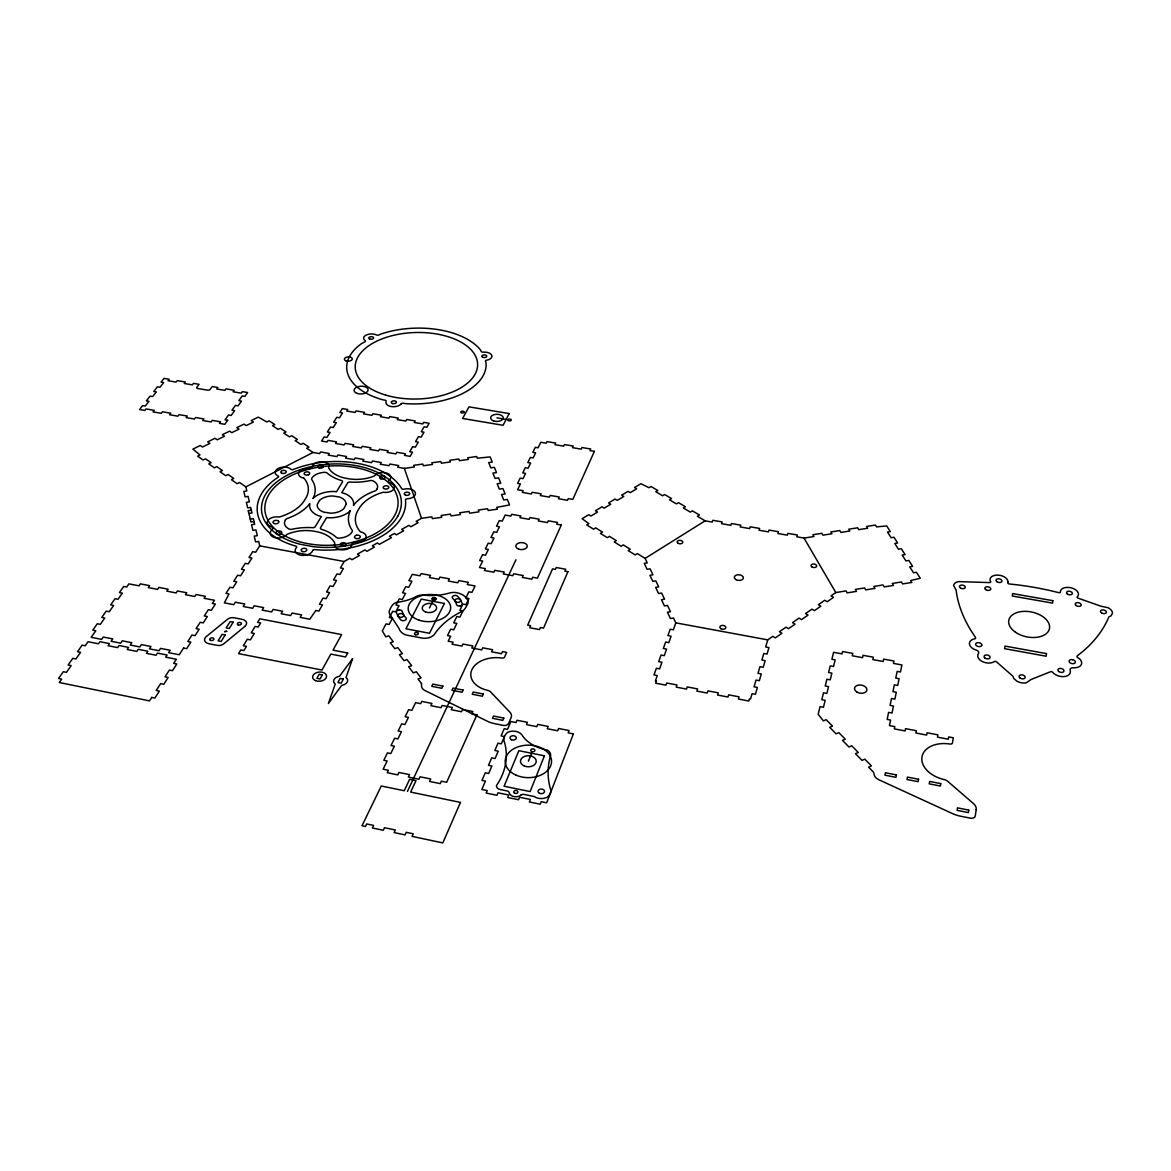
<?xml version="1.0" encoding="UTF-8"?>
<svg xmlns="http://www.w3.org/2000/svg" width="1171" height="1171" viewBox="0 0 1171 1171"><rect width="100%" height="100%" fill="white"/><g stroke="black" fill="none" stroke-linecap="round" stroke-linejoin="round"><path stroke-width="1.5" d="M767.752 639.864L765.688 646.963L768.923 647.563L767.049 654.091L763.785 653.477L761.882 660.034L765.146 660.649L763.229 667.265L759.95 666.65L758.003 673.325L761.296 673.94L759.35 680.673L756.042 680.044L754.065 686.821L757.388 687.45L755.412 694.286L752.075 693.656L750.509 699.014L749.469 698.824L748.825 701.034L738.389 699.028L739.047 696.818L728.655 694.842L727.981 697.038L717.589 695.047L718.277 692.851L707.913 690.875L707.211 693.056L696.862 691.08L697.579 688.899L687.26 686.923L686.543 689.104L676.238 687.128L676.97 684.962L666.694 682.986L665.948 685.167L655.687 683.205L656.448 681.039L655.423 680.834L657.268 675.579L654.004 674.95L656.375 668.26L659.624 668.875L661.952 662.244L658.717 661.63L661.044 655.043L664.264 655.658L666.562 649.115L663.357 648.514L665.64 642.03L668.846 642.63L671.1 636.204L667.909 635.604L670.163 629.222L673.354 629.808L675.799 622.855L673.501 618.025L670.412 618.522L667.411 612.199L670.5 611.701L667.514 605.436L664.44 605.934L661.498 599.698L664.557 599.215L661.615 593.053L658.57 593.536L655.658 587.403L658.702 586.92L655.804 580.845L652.774 581.314L649.92 575.283L652.935 574.815L650.095 568.828L647.08 569.296L644.27 563.339L647.256 562.885L645.119 558.391L637.346 553.59L635.194 554.922L628.168 550.575L630.305 549.243L623.309 544.925L621.172 546.242L614.204 541.939L616.341 540.636L609.418 536.347L607.281 537.665L600.386 533.405L602.538 532.102L595.688 527.872L593.536 529.16L586.73 524.945L588.867 523.671L582.089 518.665L588.764 514.698L590.931 516.03L597.561 512.078L595.41 510.746L602.011 506.823L604.177 508.141L610.735 504.233L608.583 502.93L615.112 499.036L617.278 500.339L623.777 496.475L621.611 495.172L628.08 491.337L630.247 492.625L636.673 488.79L634.506 487.517L640.903 483.711L648.983 487.721L651.032 486.507L657.824 490.503L655.789 491.732L662.625 495.772L664.674 494.528L671.539 498.583L669.505 499.827L676.414 503.896L678.448 502.652L685.401 506.736L683.366 507.994L690.348 512.108L692.383 510.849L699.394 514.977L697.36 516.25L705.118 520.832L712.202 522.061L712.817 520.29L722.141 521.915L721.541 523.686L730.88 525.311L731.48 523.539L740.833 525.164L740.248 526.95L749.63 528.589L750.216 526.804L759.598 528.428L759.028 530.229L768.454 531.868L769.01 530.068L778.437 531.722L777.881 533.508L787.336 535.162L787.878 533.361L797.334 535.001L796.807 536.816L804.009 538.075L813.933 536.538L812.864 534.708L821.852 533.332L822.95 535.147L831.922 533.756L830.825 531.941L839.783 530.565L840.895 532.381L849.839 531.005L848.726 529.19L857.64 527.814L858.767 529.629L867.682 528.253L866.54 526.438L875.425 525.076L876.567 526.877L886.696 525.94L890.311 531.59L887.472 532.029L891.116 537.723L893.971 537.269L897.645 543.007L894.776 543.446L898.464 549.228L901.348 548.775L905.081 554.586L902.182 555.054L905.944 560.909L908.828 560.455L912.619 566.354L909.706 566.823L913.512 572.765L916.425 572.297L920.274 578.298L910.599 580.509L911.828 582.441L902.651 583.919L901.436 581.987L892.258 583.465L893.458 585.412L884.251 586.891L883.051 584.944L873.829 586.437L875.015 588.384L865.764 589.877L864.593 587.93L855.328 589.423L856.499 591.37L847.204 592.877L846.048 590.916L835.816 592.555L831.029 595.878L833.518 597.342L827.194 601.748L824.706 600.269L818.353 604.69L820.842 606.183L814.445 610.633L811.957 609.14L805.531 613.604L808.019 615.112L801.55 619.62L799.061 618.112L792.547 622.635L795.05 624.143L788.507 628.695L786.004 627.173L779.432 631.755L781.921 633.277L775.304 637.888L772.816 636.351L767.752 639.864L675.799 622.855M528.37 761.252L531.619 753.26M407.449 791.42L515.943 559.753M429.42 607.969L432.816 601.294M251.341 510.205L248.106 510.673L248.94 513.44L251.999 513L250.682 507.438L247.652 507.863L246.364 502.33L249.394 501.905L248.106 496.416L245.09 496.841L243.817 491.396L246.832 490.971L245.866 486.858L239.513 482.452L237.128 483.667L231.39 479.671L233.776 478.456L228.082 474.489L225.681 475.704L220.016 471.737L222.402 470.537L216.752 466.614L214.366 467.815L208.745 463.892L211.131 462.706L205.54 458.827L203.154 459.998L197.592 456.134L199.978 454.948L192.878 449.122L200.3 445.492L202.495 447.029L209.887 443.399L207.677 441.891L215.01 438.291L217.221 439.798L224.539 436.227L222.314 434.719L229.589 431.162L231.799 432.655L239.03 429.113L236.82 427.62L244.007 424.107L246.232 425.585L253.39 422.072L251.165 420.594L258.293 417.11L266.9 421.984L269.169 420.857L274.775 424.561L272.492 425.673L278.127 429.391L280.396 428.264L286.046 431.997L283.777 433.124L289.457 436.871L291.725 435.729L297.449 439.506L295.165 440.647L300.903 444.438L303.187 443.282L308.954 447.088L306.67 448.244L313.052 452.46L319.595 453.601L320.62 451.977L329.241 453.47L328.202 455.095L336.838 456.602L337.863 454.977L346.499 456.485L345.489 458.11L354.154 459.632L355.164 457.993L363.83 459.5L362.834 461.14L371.529 462.662L372.524 461.008L381.219 462.53L380.238 464.17L388.977 465.692L389.943 464.038L398.667 465.56L397.716 467.214L404.361 468.385L414.344 466.98L413.758 465.311L422.79 464.053L423.39 465.721L432.421 464.463L431.806 462.794L440.808 461.535L441.423 463.204L450.425 461.945L449.796 460.276L458.754 459.017L459.398 460.686L468.356 459.427L467.712 457.773L476.641 456.529L477.3 458.183L490.166 456.924L492.259 462.106L488.688 462.618L490.781 467.844L494.367 467.331L496.489 472.586L492.889 473.099L495.026 478.397L498.641 477.885L500.793 483.213L497.163 483.74L499.329 489.112L502.959 488.585L505.14 494.001L501.495 494.528L503.691 499.973L507.35 499.446L509.561 504.935L496.724 507.38L497.426 509.151L488.205 510.497L487.517 508.726L478.28 510.073L478.954 511.844L469.688 513.205L469.015 511.42L459.749 512.766L460.408 514.552L451.098 515.913L450.454 514.128L441.145 515.474L441.789 517.275L432.436 518.636L431.821 516.835L421.531 518.329L416.086 521.373L418.12 522.705L410.933 526.73L408.899 525.384L401.668 529.424L403.702 530.77L396.427 534.84L394.393 533.478L389.431 536.245L391.465 537.621L379.404 544.354L377.369 542.978L372.349 545.774L374.369 547.164L366.933 551.321L364.913 549.931L357.433 554.103L359.468 555.493L351.944 559.694L349.924 558.289L344.186 561.495L340.439 567.964L343.41 568.52L340 574.463L337.014 573.907L333.545 579.894L336.545 580.45L333.076 586.481L330.061 585.924L326.548 591.984L329.578 592.555L326.05 598.688L323.02 598.118L319.449 604.28L322.493 604.851L318.907 611.072L315.863 610.501L309.744 619.225L300.186 617.395L301.664 614.877L292.135 613.048L290.642 615.565L281.113 613.736L282.621 611.233L273.121 609.418L271.613 611.921L262.128 610.091L263.651 607.603L254.195 605.788L252.658 608.276L243.202 606.476L244.754 603.987L235.342 602.187L233.776 604.66L224.364 602.86L229.004 593.946L226.003 593.375L229.911 587.271L232.897 587.842L236.762 581.797L233.79 581.226L237.64 575.224L240.597 575.781L244.402 569.823L241.446 569.267L245.237 563.368L248.179 563.91L251.926 558.04L248.999 557.498L252.731 551.673L255.644 552.214L259.713 545.862L258.674 541.441L255.571 541.895L254.224 536.128L257.313 535.674L255.966 529.936L252.892 530.39L251.56 524.696L254.634 524.257L253.317 518.607L250.257 519.046M645.119 558.391L705.118 520.832M245.866 486.858L313.052 452.46M254.005 521.534L250.931 521.973L248.94 513.44M415.968 632.369L417.432 632.486M496.928 417.857L506.15 419.408M259.713 545.862L344.186 561.495M804.009 538.075L835.816 592.555M404.361 468.385L421.531 518.329M421.531 683.571L421.516 685.957A8.665 5.796 -2.5 0 0 424.824 690.466L487.092 721.116A24.942 16.95 -0.6 0 0 494.674 723.663L503.281 725.391A4.318 2.957 -0.5 0 0 508.653 723.356L511.083 717.662A9.675 6.616 -0.6 0 0 510.073 712.363L490.634 691.944A5.957 4.011 -1 0 0 487.502 690.319L487.077 690.231A25.22 16.818 -0.6 0 1 471.854 669.768A25.22 16.818 -0.6 0 1 501.554 658.014L501.964 658.058A2.079 1.376 -0.4 0 0 504.555 657.121L506.662 652.393L502.491 651.603L501.539 653.696L491.615 651.793L492.567 649.7L482.672 647.812L481.705 649.89L471.811 648.002L472.791 645.924L462.926 644.035L461.945 646.114L452.079 644.226L453.089 642.147L448.186 641.21L450.63 636.19L447.498 635.59L450.63 629.193L453.748 629.778L456.836 623.426L453.719 622.84L456.807 616.546L459.896 617.132L462.94 610.867L459.852 610.296L462.882 604.09L465.956 604.66L468.956 598.513L465.897 597.942L468.868 591.823L471.928 592.394L475.06 585.968L467.258 584.534L468.327 582.353L458.842 580.611L457.773 582.777L448.303 581.021L449.386 578.855L439.945 577.113L438.847 579.264L429.406 577.523L430.518 575.371L421.106 573.629L419.979 575.781L412.28 574.346L408.913 580.699L411.929 581.255L408.752 587.286L405.722 586.715L402.502 592.789L405.547 593.36L402.312 599.479L399.267 598.908L395.988 605.085L399.048 605.656L395.769 611.877L392.695 611.291L389.372 617.556L392.461 618.142L389.123 624.465L386.035 623.88L382.317 630.876L385.786 636.834L388.743 635.794L393.266 641.693L390.294 642.733L394.832 648.661L397.818 647.622L402.4 653.594L399.399 654.648L404.01 660.664L407.01 659.61L411.65 665.655L408.65 666.738L413.319 672.842L416.334 671.759L421.048 677.907L418.018 678.99L421.531 683.571M226.706 631.286L224.642 631.608L226.706 631.286M1046.479 653.608L1046.171 656.228L1004.63 648.675L1005.011 646.085L1046.479 653.608M1052.846 600.664L1052.553 603.109L1012.315 596.01L1012.666 593.595L1052.846 600.664M350.334 510.571L349.807 511.859A49.68 29.904 -2.4 0 0 351.359 529.058L351.842 529.775A4.772 2.884 -3.5 0 1 352.032 531.971L351.446 532.864A13.993 8.46 -3.7 0 1 340.629 538.016L339.092 538.133A3.264 1.976 -3.8 0 1 336.15 537.182L335.96 537.035A43.751 26.713 -4.7 0 0 323.196 529.878L321.513 529.321A2.283 1.376 -4 0 1 320.503 527.711L326.68 517.538L328.539 517.772A22.073 13.101 -3.7 0 0 349.09 511.917L350.334 510.571M976.204 809.615L975.282 815.894A4.64 3.176 13.5 0 1 970.261 818.148L960.82 816.26A26.713 18.151 13.1 0 1 952.213 813.464L878.865 779.754A9.178 6.279 10.7 0 1 874.166 774.807L873.507 772.172L868.589 767.137L871.429 765.936L864.827 759.174L862.002 760.374L855.445 753.656L858.27 752.47L851.756 745.825L848.946 746.996L842.491 740.379L845.301 739.223L838.89 732.665L836.079 733.822L829.712 727.308L832.522 726.152L826.199 719.697L823.403 720.838L818.163 714.295L820.081 706.611L823.447 707.255L825.174 700.317L821.808 699.687L823.52 692.808L826.872 693.437L828.556 686.616L825.218 685.986L826.902 679.224L830.239 679.853L831.893 673.135L828.585 672.52L830.239 665.875L833.532 666.475L835.172 659.873L831.893 659.258L833.62 652.32L842.008 653.872L842.578 651.53L852.81 653.418L852.254 655.775L862.529 657.678L863.071 655.321L873.346 657.209L872.805 659.58L883.124 661.483L883.637 659.112L893.956 661.015L893.444 663.401L901.933 664.967L900.484 672.008L897.162 671.393L895.756 678.082L899.094 678.712L897.703 685.459L894.351 684.83L892.931 691.637L896.298 692.266L894.893 699.131L891.512 698.487L890.062 705.396L893.458 706.04L892.024 713.022L888.613 712.363L887.15 719.404L890.56 720.048L889.433 725.581L894.776 726.591L894.322 728.874L905.081 730.938L905.52 728.655L916.293 730.704L915.854 733.002L926.656 735.066L927.081 732.768L937.898 734.846L937.488 737.145L948.334 739.223L948.73 736.91L953.296 737.789L952.418 742.985A2.21 1.464 11.8 0 1 950.003 744.009L949.549 743.966A26.918 18.019 12.1 0 0 921.972 756.92A26.918 18.019 12.1 0 0 943.533 779.418L944.002 779.52A6.353 4.303 12.3 0 1 947.705 781.306L973.672 803.774A10.378 7.085 13.3 0 1 976.204 809.615M968.783 810.098L968.402 812.601L957.073 810.347L957.468 807.858L968.783 810.098M313.111 498.378L314.355 497.207A22.073 13.101 -3.7 0 1 334.686 491.513L336.516 491.747L342.444 482.028A2.21 1.303 -3.4 0 0 341.449 480.52L339.81 480.008A40.926 23.654 -2.8 0 1 327.485 473.347L327.324 473.201A3.132 1.83 -3.6 0 0 324.499 472.337L323.035 472.455A13.569 7.919 -3.7 0 0 312.525 477.197L311.94 478.017A4.611 2.693 -3.8 0 0 312.072 480.066L312.525 480.754A49.328 28.851 -4.9 0 1 313.638 497.251L313.111 498.378M940.752 783.604L940.342 786.034L929.203 783.853L929.628 781.423L940.752 783.604M918.547 779.257L918.093 781.672L907.013 779.505L907.466 777.09L918.547 779.257M896.43 774.924L895.947 777.324L884.91 775.173L885.408 772.758L896.43 774.924M1007.924 582.002L1007.777 582.646A1.61 0.966 10.8 0 0 1009.153 583.948L1018.214 584.958A223.032 144.092 13 0 1 1049.714 590.477L1058.76 592.643A1.61 0.951 11.7 0 0 1060.472 591.897L1060.443 591.194A9.192 5.46 11.9 0 1 1071.582 587.93A9.192 5.46 11.9 0 1 1077.92 596.127L1077.335 596.712A1.566 0.937 12.1 0 0 1078.125 598.161L1100.828 606.183L1108.103 607.734A9.134 5.431 12.8 0 1 1112.45 613.18L1111.162 615.756L1108.849 616.941A199.963 120.496 8.8 0 1 1083.673 650.71L1077.305 655.848A1.918 1.171 13 0 0 1077.876 657.634L1079.472 658.775A9.617 5.928 13 0 1 1081.14 664.938A9.617 5.928 13 0 1 1073.88 667.807A3.879 2.401 13.1 0 0 1070.148 670.28A9.646 5.987 12.9 0 1 1065.42 676.414A9.646 5.987 12.9 0 1 1053.988 673.632L1052.773 672.388A1.508 0.937 12.8 0 0 1050.416 671.773L1031.065 679.517L1026.352 682.781A9.441 5.928 12.3 0 1 1017.028 681.273L1013.808 678.521L1012.915 676.223L996.58 661.922A1.478 0.937 11.6 0 0 994.208 661.674L992.759 662.42A9.5 5.957 11.3 0 1 981.313 661A9.5 5.957 11.3 0 1 978.458 653.535A3.791 2.371 11 0 0 975.604 649.89A9.427 5.884 11 0 1 969.559 644.65A9.427 5.884 11 0 1 972.691 639.425L974.462 638.898A1.874 1.171 10.8 0 0 975.458 637.405L970.861 630.393A210.37 122.955 13.6 0 1 956.092 589.964L953.618 585.529A8.87 5.372 9.9 0 1 958.566 581.606L989.48 582.587A1.566 0.937 10.4 0 0 990.637 581.475L990.198 580.743A9.061 5.416 10.5 0 1 998.292 575.122A9.061 5.416 10.5 0 1 1007.924 582.002M346.074 504.364L343.806 508.712A14.476 8.592 -3.7 0 1 330.895 513.205L323.738 512.122A14.476 8.592 -3.7 0 1 317.195 504.686L319.537 500.368A14.476 8.592 -3.7 0 1 332.374 495.948L339.458 497.016A14.476 8.592 -3.7 0 1 346.074 504.364M312.657 550.59L312.613 550.721A8.856 5.387 -4.6 0 1 300.815 555.215A8.856 5.387 -4.6 0 1 296.322 547.706L296.424 547.589A1.83 1.112 -4.8 0 0 295.956 546.14L295.238 545.949A74.344 44.161 -3.7 0 1 261.162 494.44L262.421 492.362A74.344 44.161 -3.7 0 1 277.922 477.387L278.171 477.226A1.552 0.893 -4.6 0 0 277.937 475.88L277.776 475.807A8.417 4.874 -4.4 0 1 278.288 468.4A8.417 4.874 -4.4 0 1 290.789 469.132L290.891 469.234A1.522 0.878 -4.2 0 0 293.101 469.556L294.785 468.898A74.344 44.161 -3.7 0 1 400.819 487.209L401.741 488.731A1.786 1.054 -2.2 0 0 403.966 489.185L404.127 489.127A8.475 5.021 -2.1 0 1 415.295 492.61A8.475 5.021 -2.1 0 1 407.391 498.802L407.186 498.817A1.742 1.039 -2.1 0 0 405.488 499.827L405.634 501.73A74.344 44.161 -3.7 0 1 401.843 516.865L400.584 518.973A74.344 44.161 -3.7 0 1 316.229 549.741L314.618 549.58A1.61 0.981 -4.4 0 0 312.657 550.59M507.951 419.701L507.892 419.921A1.698 0.966 0.1 0 0 510.205 420.872A1.698 0.966 0.1 0 0 510.732 419.277A1.698 0.966 0.1 0 0 507.965 419.686M352.573 658.673L346.016 677.555A7.011 4.64 -4.8 0 1 347.202 682.122A7.011 4.64 -4.8 0 1 341.727 685.342L328.392 703.508L335.257 684.025A7.011 4.64 -4.8 0 1 334.086 679.458A7.011 4.64 -4.8 0 1 339.561 676.253L352.573 658.673M981.796 645.192L981.605 645.675A3.118 1.947 11 0 1 977.887 646.436A3.118 1.947 11 0 1 975.692 643.918A3.118 1.947 11 0 1 979.044 642.718L979.82 642.923A3.118 1.947 11 0 1 981.796 645.192M573.395 733.895L546.652 802.823L541.222 801.711L540.255 804.199L529.38 801.959L530.375 799.471L519.543 797.246L518.548 799.734L507.731 797.51L508.741 795.036L497.968 792.811L496.943 795.285L486.17 793.06L487.209 790.601L481.837 789.503L485.438 781.086L482.013 780.384L485.262 772.816L488.673 773.519L491.879 765.995L488.497 765.307L491.688 757.871L495.07 758.545L498.217 751.167L494.85 750.479L497.997 743.161L501.349 743.834L504.452 736.574L501.115 735.915L504.203 728.713L507.526 729.372L510.878 721.512L516.06 722.551L517.026 720.267L527.389 722.317L526.438 724.6L536.83 726.664L537.767 724.381L548.174 726.43L547.252 728.728L557.703 730.792L558.611 728.494L569.062 730.558L568.155 732.87L573.395 733.895M544.427 755.822L530.141 791.567L504.086 786.239L518.855 750.684L544.427 755.822M503.823 718.086L502.842 720.355L492.523 718.306L493.518 716.052L503.823 718.086M567.92 571.682L543.549 628.124L540.417 627.539L539.524 629.574L529.702 627.729L530.609 625.695L527.667 625.138L552.551 568.886L555.391 569.399L556.225 567.511L565.695 569.238L564.876 571.126L567.92 571.682M460.466 802.413L442.814 842.9L412.06 836.387L413.246 833.796L406.249 832.318L405.064 834.894L394.159 832.581L395.344 830.005L384.469 827.707L383.268 830.283L372.393 827.985L373.622 825.409L366.684 823.945L365.454 826.506L362 825.775L381.263 785.99L404.244 790.747L409.645 779.271L416.012 780.589L410.64 792.079L460.466 802.413M561.29 525.032L537.43 578.137L532.673 577.274L531.81 579.177L522.295 577.435L523.174 575.532L513.688 573.79L512.81 575.693L503.325 573.966L504.233 572.063L494.777 570.336L493.869 572.224L484.428 570.497L485.35 568.608L479.51 567.54L482.672 561.07L479.671 560.528L482.54 554.703L485.526 555.244L488.351 549.462L485.38 548.921L488.205 543.183L491.161 543.725L493.957 538.016L491 537.489L493.781 531.824L496.724 532.366L499.475 526.745L496.533 526.218L499.27 520.641L502.198 521.168L505.184 515.079L510.834 516.089L511.683 514.318L520.817 515.943L519.968 517.699L529.116 519.324L529.965 517.553L539.114 519.177L538.294 520.949L547.486 522.588L548.291 520.802L557.484 522.442L556.679 524.213L561.29 525.032M594.385 451.362L572.824 499.373L568.286 498.583L567.511 500.295L558.435 498.714L559.226 497.002L550.18 495.421L549.389 497.133L540.343 495.553L541.163 493.84L532.146 492.274L531.327 493.986L522.325 492.406L523.144 490.693L517.582 489.727L520.436 483.886L517.582 483.389L520.158 478.134L523.013 478.617L525.574 473.391L522.734 472.908L525.281 467.712L528.121 468.195L530.639 463.043L527.814 462.56L530.331 457.451L533.142 457.92L535.63 452.84L532.82 452.357L535.308 447.322L538.104 447.79L540.797 442.287L546.198 443.194L546.974 441.599L555.698 443.077L554.922 444.673L563.675 446.151L564.422 444.556L573.175 446.034L572.429 447.644L581.197 449.122L581.943 447.512L590.726 449.005L589.994 450.615L594.385 451.362M476.934 714.793L446.663 782.272L441.335 781.174L440.237 783.619L429.581 781.423L430.708 778.993L420.096 776.812L418.969 779.227L408.357 777.046L409.513 774.631L398.945 772.465L397.789 774.88L387.235 772.699L388.406 770.284L383.137 769.215L387.162 760.974L383.81 760.286L387.44 752.88L390.777 753.568L394.364 746.205L391.041 745.532L394.612 738.242L397.92 738.916L401.448 731.685L398.155 731.011L401.668 723.854L404.946 724.512L408.43 717.399L405.151 716.74L408.606 709.699L411.87 710.343L415.617 702.644L420.696 703.654L421.78 701.429L431.938 703.434L430.884 705.674L441.072 707.694L442.126 705.454L452.343 707.474L451.289 709.714L461.535 711.748L462.56 709.494L472.821 711.529L471.796 713.783L476.934 714.793M483.374 694.022L482.379 696.233L472.22 694.242L473.23 692.032L483.374 694.022M463.087 690.056L462.077 692.251L451.947 690.261L452.972 688.065L463.087 690.056M442.887 686.089L441.848 688.285L431.762 686.308L432.816 684.127L442.887 686.089M467.61 603.855L466.321 606.519A21.854 13.92 -1.7 0 1 462.633 611.042A88.601 58.491 -0.1 0 0 434.163 634.653A10.7 6.938 -2.3 0 1 423.053 638.254L405.854 634.96A15.003 9.675 -2.6 0 1 399.033 628.461L389.958 614.614A10.744 6.865 -2.8 0 1 389.753 609.784L391.67 606.183A10.641 6.792 -2.8 0 1 396.486 602.333A38.189 23.888 -2.8 0 0 415.193 597.064L416.554 596.332A9.178 5.84 -2.3 0 1 423.58 595.102L425.688 595.307A43.62 27.182 -1.9 0 0 447.527 593.551L449.093 593.126A10.188 6.484 -1.5 0 1 456.485 592.672A15.94 10.158 -1.6 0 1 465.238 596.8L467.039 599.128A10.056 6.411 -1.4 0 1 467.61 603.855M444.409 603.46L429.494 633.277L405.942 628.783L421.253 599.128L444.409 603.46M377.267 488.644L376.842 489.507A4.625 2.723 -2.8 0 1 374.457 491.132L373.329 491.542A49.636 29.861 -2.4 0 0 354.169 504.511L353.481 505.448A22.073 13.101 -3.7 0 0 345.123 493.708L341.756 492.669L347.655 482.95A2.21 1.303 -3.2 0 1 350.114 482.042L352.017 482.159A40.926 23.625 -2.9 0 0 369.333 480.725L369.626 480.666A3.147 1.844 -2.8 0 1 372.89 480.857L373.959 481.427A13.584 8.007 -3 0 1 377.267 488.644M509.195 413.568L503.091 425.278L462.589 418.471L469 406.864L509.195 413.568M343.337 679.063L341.142 683.147L337.951 682.503L340.146 678.433L343.337 679.063M347.699 653.008L345.547 656.96L330.822 654.091L321.996 670.032L238.547 653.623L240.787 649.949L243.89 650.549L246.437 646.363L243.348 645.763L247.301 639.264L250.389 639.864L254.312 633.423L251.238 632.823L255.132 626.426L258.191 627.027L260.665 622.957L257.605 622.357L259.772 618.815L341.625 634.58L333.003 650.154L347.699 653.008M322.288 674.906L320.049 678.975L316.858 678.346L319.112 674.291L322.288 674.906M285.475 519.88L284.977 520.773A13.979 8.358 -4.5 0 0 287.934 528.384L289.017 528.985A3.25 1.947 -4.7 0 0 292.369 529.19L292.691 529.131A43.766 26.743 -4.6 0 1 310.637 527.594L312.598 527.697A2.283 1.376 -4.2 0 0 315.145 526.745L321.352 516.572L317.956 515.518A22.073 13.101 -3.7 0 1 309.817 503.603L309.1 504.54A49.372 28.88 -4.9 0 1 289.178 517.758L287.993 518.182A4.757 2.84 -4.7 0 0 285.475 519.88M412.646 446.678L409.733 451.728L412.514 452.196L410.113 456.368L404.551 455.402L405.488 453.777L396.823 452.284L395.871 453.909L387.206 452.401L388.172 450.791L379.536 449.298L378.555 450.908L369.934 449.415L370.9 447.805L362.293 446.312L361.312 447.922L352.705 446.444L353.701 444.834L345.123 443.341L344.128 444.951L335.55 443.472L336.56 441.862L328.012 440.384L327.002 441.994L321.527 441.043L324.147 436.959L326.885 437.427L330.046 432.465L327.338 431.997L330.5 427.078L333.208 427.547L336.34 422.643L333.633 422.189L336.75 417.33L339.444 417.798L342.532 412.968L339.853 412.514L342.371 408.591L347.728 409.499L346.748 411.021L355.135 412.441L356.101 410.904L364.503 412.338L363.537 413.875L371.954 415.295L372.92 413.758L381.336 415.178L380.399 416.73L388.845 418.164L389.782 416.613L398.228 418.047L397.306 419.599L405.781 421.033L406.703 419.481L415.178 420.916L414.271 422.468L422.775 423.917L423.682 422.35L429.128 423.273L426.83 427.283L424.092 426.815L421.267 431.733L424.004 432.201L421.15 437.149L418.413 436.681L415.544 441.657L418.296 442.126L415.412 447.146L412.646 446.678M397.642 516.367L396.442 518.343A70.055 41.614 -3.7 0 1 313.33 546.681L300.157 544.252A70.055 41.614 -3.7 0 1 265.334 494.806L266.52 492.845A70.055 41.614 -3.7 0 1 355.794 465.604A70.055 41.614 -3.7 0 1 397.642 516.367M225.198 634.96L221.158 641.415L218.069 640.815L222.124 634.36L225.198 634.96M233.175 622.182L229.209 628.549L226.149 627.949L230.131 621.596L233.175 622.182M151.747 697.404L149.507 700.887L59.253 682.517L61.653 679.107L58.55 678.477L63.351 671.715L66.44 672.33L71.182 665.611L68.108 664.996L72.822 658.336L75.895 658.951L80.565 652.335L77.506 651.72L82.146 645.162L85.19 645.763L88.045 641.723L98.525 643.801L99.974 641.723L109.503 643.611L108.069 645.704L117.627 647.592L119.061 645.499L128.62 647.402L127.2 649.495L136.802 651.398L138.207 649.305L147.824 651.208L146.419 653.316L156.05 655.233L157.441 653.111L167.102 655.028L165.711 657.151L176.353 659.258L173.703 663.386L176.806 664.001L172.503 670.705L169.385 670.075L165.023 676.823L168.156 677.453L163.779 684.259L160.632 683.63L156.211 690.48L159.358 691.124L154.909 698.048L151.747 697.404M183.584 648.046L179.265 654.75L168.639 652.657L170.19 650.286L160.573 648.383L159.007 650.739L149.39 648.836L150.971 646.48L141.384 644.592L139.803 646.934L130.23 645.045L131.825 642.703L122.267 640.815L120.672 643.157L111.128 641.269L112.753 638.927L103.238 637.053L101.614 639.381L91.162 637.317L95.802 630.745L92.787 630.144L97.31 623.762L100.311 624.348L104.79 618.01L101.789 617.424L106.239 611.13L109.24 611.716L113.646 605.466L110.659 604.895L115.051 598.703L118.022 599.274L122.355 593.126L119.398 592.555L123.716 586.466L126.673 587.037L128.898 583.875L139.042 585.822L140.388 583.875L149.625 585.646L148.278 587.593L157.543 589.364L158.875 587.418L168.141 589.189L166.824 591.135L176.118 592.921L177.436 590.974L186.745 592.746L185.428 594.707L194.767 596.493L196.055 594.531L205.408 596.317L204.12 598.293L214.425 600.255L212.346 603.475L215.362 604.06L211.351 610.281L208.336 609.696L204.296 615.961L207.326 616.546L203.256 622.87L200.212 622.284L196.113 628.651L199.158 629.237L195.03 635.663L191.971 635.063L187.799 641.532L190.873 642.132L186.672 648.661L183.584 648.046M227.686 420.301L224.817 424.312L219.46 423.375L220.587 421.823L212.244 420.374L211.102 421.941L202.773 420.491L203.915 418.94L195.601 417.491L194.445 419.057L186.13 417.608L187.301 416.056L179.002 414.636L177.846 416.173L169.561 414.739L170.732 413.202L162.476 411.768L161.291 413.319L153.035 411.885L154.235 410.348L145.994 408.928L144.794 410.465L139.539 409.543L142.613 405.62L145.248 406.074L148.98 401.316L146.36 400.863L150.078 396.149L152.684 396.588L156.358 391.89L153.767 391.451L157.426 386.796L160.017 387.235L163.647 382.595L161.056 382.156L164.028 378.379L169.195 379.258L168.038 380.736L176.118 382.097L177.275 380.634L185.355 381.995L184.228 383.473L192.337 384.849L193.464 383.371L199.07 384.322L196.816 387.294A1.757 0.951 -5.2 0 0 197.723 388.494L207.691 390.177A1.786 0.966 -5.1 0 0 210.019 389.519L212.244 386.547L217.85 387.499L216.752 388.992L224.92 390.367L226.018 388.874L234.185 390.265L233.102 391.758L241.285 393.149L242.368 391.656L247.623 392.534L244.856 396.384L242.221 395.944L238.825 400.658L241.475 401.111L238.064 405.854L235.415 405.4L231.975 410.187L234.624 410.64L231.17 415.456L228.506 415.002L225.022 419.847L227.686 420.301M401.111 403.907L401.097 403.936A7.963 4.435 -2 0 1 391.246 406.542A7.963 4.435 -2 0 1 386.108 401.419A1.991 1.098 -2.2 0 0 385.054 400.189L382.8 399.809A69.733 37.882 -1.5 0 1 361.985 343.308L364.942 341.8A1.903 1.01 -2.3 0 0 364.957 340.468A7.612 4.04 -2.1 0 1 366.274 335.038A7.612 4.04 -2.1 0 1 376.491 334.935A1.918 1.025 -2 0 0 378.848 334.994L380.619 334.145A69.733 37.882 -1.5 0 1 480.725 350.261L481.237 351.505A1.859 0.995 -0.3 0 0 483.257 352.149A7.67 4.157 -0.3 0 1 491.776 355.296A7.67 4.157 -0.3 0 1 486.755 360.185A1.932 1.054 -0.2 0 0 485.438 361.297L485.98 362.542A69.733 37.882 -1.5 0 1 405.634 403.644L403.307 403.248A1.932 1.083 -1.8 0 0 401.111 403.907M464.038 412.324L463.862 412.543A1.683 0.951 -0.8 0 1 461.023 412.616A1.683 0.951 -0.8 0 1 462.15 411.138A1.683 0.951 -0.8 0 1 464.038 412.324M245.193 626.119L223.705 643.874A5.723 3.645 -7.3 0 1 217.133 645.353L208.848 643.728A7.348 4.655 -7.4 0 1 206.008 636.804L227.613 619.21A5.679 3.586 -6.8 0 1 234.068 617.776L242.06 619.313A7.26 4.582 -6.6 0 1 245.193 626.119M520.641 795.314L519.426 796.046A6.733 4.801 -0.3 0 1 509.4 793.396L509.297 792.987A3.103 2.225 -0.6 0 0 507.087 790.952L500.28 789.547A5.343 3.806 -0.8 0 1 496.504 785.507A98.188 68.342 -3.5 0 0 504.76 743.278L503.984 740.731A16.423 11.373 -0.1 0 1 507.541 732.373L508.038 732.138A9.807 6.777 -0.3 0 1 521.739 734.627A38.072 26.157 1 0 0 547.34 750.084A9.661 6.748 0.5 0 1 550.707 755.134A118.622 83.492 4.5 0 0 549.609 785.697L550.282 788.346A12.427 8.87 0.4 0 1 546.74 797.466L546.564 797.539A10.1 7.202 0.5 0 1 534.181 796.5L524.066 794.45A3.132 2.24 -0.1 0 0 520.641 795.314M356.57 535.235L355.867 535.454A2.913 1.771 -3.4 0 0 355.779 538.44A2.913 1.771 -3.4 0 0 360.258 537.065A2.913 1.771 -3.4 0 0 356.57 535.235M308.339 474.797L307.666 474.987A2.81 1.625 -4 0 1 304.167 473.304A2.81 1.625 -4 0 1 308.515 472.03A2.81 1.625 -4 0 1 308.339 474.797M399.209 609.945L398.579 610.047A2.942 1.888 -2.9 0 0 396.486 612.404A32.041 20.463 -2.1 0 0 397.672 615.536A21.4 13.686 -2.4 0 0 398.36 616.751A32.041 20.463 -2.1 0 0 400.614 619.62A2.957 1.903 -2.8 0 0 404.815 620.425A2.957 1.903 -2.8 0 0 405.693 617.6A28.733 18.355 -2.1 0 1 404.039 615.522L403.41 614.482A28.733 18.355 -2.1 0 1 402.282 611.745A2.942 1.888 -2.9 0 0 399.34 609.959L399.209 609.945M460.174 605.919L459.413 605.993A2.928 1.859 -1.4 0 1 456.427 604.221A28.748 18.37 -2.1 0 0 455.212 601.528L454.553 600.489A28.748 18.37 -2.1 0 0 452.928 598.527A2.913 1.844 -1.5 0 1 453.631 595.717A2.913 1.844 -1.5 0 1 457.802 596.493A32.012 20.449 -2.1 0 1 460.13 599.303A21.312 13.598 -1.8 0 1 460.847 600.489A32.012 20.449 -2.1 0 1 462.15 603.563A2.928 1.859 -1.4 0 1 460.174 605.919M1072.431 659.668L1071.626 659.595A3.176 1.961 13 0 0 1069.108 661.059L1069.167 661.586A3.176 1.961 13 0 0 1072.577 663.664A3.176 1.961 13 0 0 1075.359 662.025A3.176 1.961 13 0 0 1072.431 659.668M303.918 478.163L303.743 478.134A8.417 4.889 -4 0 1 298.795 472.601A8.417 4.889 -4 0 1 307.973 468.561A3.352 1.947 -3.9 0 0 312.335 466.629A8.373 4.845 -3.7 0 1 322.245 461.755A8.373 4.845 -3.7 0 1 328.612 467.741A29.275 16.936 -3 0 0 347.436 478.558A29.275 16.95 -2.9 0 0 374.618 475.836A8.387 4.918 -2.5 0 1 386.489 472.996A8.387 4.918 -2.5 0 1 389.167 480.139A3.367 1.976 -2.4 0 0 390.602 483.111A8.446 4.991 -2.5 0 1 393.646 489.361A8.446 4.991 -2.5 0 1 383.415 492.259L383.254 492.215A45.23 27.226 -2.3 0 0 358.56 509.356A45.288 27.284 -2.4 0 0 360.331 531.824L360.522 531.839A8.753 5.313 -3.4 0 1 365.879 537.855A8.753 5.313 -3.4 0 1 356.467 542.246A3.528 2.152 -3.5 0 0 351.944 544.383A8.797 5.357 -3.7 0 1 341.595 549.843A8.797 5.357 -3.7 0 1 334.818 543.168A31.134 18.97 -4.6 0 0 315.277 531.429A31.134 18.97 -4.6 0 0 286.91 534.386A8.768 5.27 -5 0 1 274.351 537.474A8.768 5.27 -5 0 1 272.096 529.76A3.513 2.108 -5.1 0 0 270.867 526.599A8.709 5.196 -4.9 0 1 268.218 520.056A8.709 5.196 -4.9 0 1 278.932 517.026L279.093 517.07A44.996 26.318 -5 0 0 304.87 499.724A44.937 26.26 -4.9 0 0 303.918 478.163M433.914 600.05L433.431 599.991A1.918 1.215 -2 0 1 432.714 598.015A1.918 1.215 -2 0 1 435.861 598.381A1.918 1.215 -2 0 1 433.914 600.05M383.707 488.424L383.371 488.058A2.81 1.654 -2.5 0 1 386.298 485.76A2.81 1.654 -2.5 0 1 388.45 488.19A2.81 1.654 -2.5 0 1 383.707 488.424M278.683 521.388L278.361 520.993A2.898 1.727 -4.9 0 0 273.472 521.256A2.898 1.727 -4.9 0 0 275.522 523.803A2.898 1.727 -4.9 0 0 278.683 521.388M357.111 393.412A7.026 3.879 -2.5 0 0 368.104 390.192A7.026 3.879 -2.5 0 0 358.077 386.679A7.026 3.879 -2.5 0 0 357.111 393.412M346.06 360.873A3.967 2.137 -2.6 0 0 352.281 359.102A3.967 2.137 -2.6 0 0 346.645 357.17A3.967 2.137 -2.6 0 0 346.06 360.873M856.85 692.046A6.294 4.113 9 0 0 866.891 690.29A6.294 4.113 9 0 0 858.402 685.079A6.294 4.113 9 0 0 856.85 692.046M518.519 549.082A5.723 3.528 0.2 0 0 527.257 546.228A5.723 3.528 0.2 0 0 518.855 542.978A5.723 3.528 0.2 0 0 518.519 549.082M315.511 680.614A7.011 4.625 -5.3 0 0 326.533 676.721A7.011 4.625 -5.3 0 0 316.668 672.578A7.011 4.625 -5.3 0 0 315.511 680.614M238.094 624.875A2.079 1.303 -6.6 0 0 241.431 623.836A2.079 1.303 -6.6 0 0 238.679 622.591A2.079 1.303 -6.6 0 0 238.094 624.875M210.517 640.361A2.093 1.332 -7.4 0 0 213.869 639.234A2.093 1.332 -7.4 0 0 211.029 638.019A2.093 1.332 -7.4 0 0 210.517 640.361M960.659 588.149A2.928 1.771 9.9 0 0 965.241 587.403A2.928 1.771 9.9 0 0 961.201 585.134A2.928 1.771 9.9 0 0 960.659 588.149M1101.618 612.945A3.015 1.786 12.8 0 0 1106.39 612.477A3.015 1.786 12.8 0 0 1102.379 609.93A3.015 1.786 12.8 0 0 1101.618 612.945M1020.146 678.126A3.103 1.961 12.3 0 0 1025.123 677.585A3.103 1.961 12.3 0 0 1021.053 674.862A3.103 1.961 12.3 0 0 1020.146 678.126M1015.52 632.267A20.756 12.661 11.7 0 0 1049.201 629.559A20.756 12.661 11.7 0 0 1022.664 611.423A20.756 12.661 11.7 0 0 1015.52 632.267M984.752 657.868A3.059 1.918 11.3 0 0 989.919 657.941A3.059 1.918 11.3 0 0 986.582 654.94A3.059 1.918 11.3 0 0 984.752 657.868M985.528 589.481A3.001 1.8 10.4 0 0 990.593 589.555A3.001 1.8 10.4 0 0 987.329 586.73A3.001 1.8 10.4 0 0 985.528 589.481M996.682 581.548A3.015 1.8 10.5 0 0 1001.776 581.621A3.015 1.8 10.5 0 0 998.468 578.796A3.015 1.8 10.5 0 0 996.682 581.548M1067.264 593.873A2.957 1.757 11.9 0 0 1072.212 593.946A2.957 1.757 11.9 0 0 1068.889 591.179A2.957 1.757 11.9 0 0 1067.264 593.873M1075.915 605.422A3.074 1.83 12.2 0 0 1081.053 605.495A3.074 1.83 12.2 0 0 1077.583 602.611A3.074 1.83 12.2 0 0 1075.915 605.422M1058.599 671.378A3.103 1.932 12.9 0 0 1063.81 671.437A3.103 1.932 12.9 0 0 1060.326 668.407A3.103 1.932 12.9 0 0 1058.599 671.378M511.507 739.765A3.162 2.181 -0.3 0 0 516.309 737.935A3.162 2.181 -0.3 0 0 511.625 735.988A3.162 2.181 -0.3 0 0 511.507 739.765M539.597 793.353A3.25 2.327 0.5 0 0 544.515 791.406A3.25 2.327 0.5 0 0 539.655 789.342A3.25 2.327 0.5 0 0 539.597 793.353M531.751 751.562A2.079 1.449 0.3 0 0 534.898 750.333A2.079 1.449 0.3 0 0 531.81 749.045A2.079 1.449 0.3 0 0 531.751 751.562M514.742 793.279A2.137 1.522 -0.3 0 0 517.977 792.006A2.137 1.522 -0.3 0 0 514.816 790.645A2.137 1.522 -0.3 0 0 514.742 793.279M515.943 775.1A23.171 16.248 0.1 0 0 551.512 762.101A23.171 16.248 0.1 0 0 517.626 746.981A23.171 16.248 0.1 0 0 515.943 775.1M524.33 766.01A7.875 5.518 0.1 0 0 536.245 761.355A7.875 5.518 0.1 0 0 524.52 756.437A7.875 5.518 0.1 0 0 524.33 766.01M425.483 611.935A7.216 4.611 -2.1 0 0 436.637 608.071A7.216 4.611 -2.1 0 0 426.142 603.943A7.216 4.611 -2.1 0 0 425.483 611.935M415.368 634.697A1.947 1.273 -2.6 0 0 418.354 633.584A1.947 1.273 -2.6 0 0 415.485 632.501A1.947 1.273 -2.6 0 0 415.368 634.697M432.977 599.786A1.83 1.156 -2 0 0 435.89 598.937A1.83 1.156 -2 0 0 433.343 597.781A1.83 1.156 -2 0 0 432.977 599.786M392.592 403.556A2.562 1.434 -2 0 0 396.413 402.195A2.562 1.434 -2 0 0 392.534 401.068A2.562 1.434 -2 0 0 392.592 403.556M483.038 357.404A2.474 1.332 -0.3 0 0 486.77 356.262A2.474 1.332 -0.3 0 0 483.111 355.091A2.474 1.332 -0.3 0 0 483.038 357.404M369.919 339.122A2.459 1.303 -2.1 0 0 373.651 337.951A2.459 1.303 -2.1 0 0 370.036 336.853A2.459 1.303 -2.1 0 0 369.919 339.122M385.625 395.066A61.199 33.242 -1.5 0 0 477.622 364.81A61.199 33.242 -1.5 0 0 386.035 337.453A61.199 33.242 -1.5 0 0 385.625 395.066M405.634 495.216A2.737 1.625 -2.1 0 0 409.718 493.708A2.737 1.625 -2.1 0 0 405.62 492.406A2.737 1.625 -2.1 0 0 405.634 495.216M302.66 551.6A2.854 1.742 -4.6 0 0 306.831 549.785A2.854 1.742 -4.6 0 0 302.469 548.599A2.854 1.742 -4.6 0 0 302.66 551.6M282.255 473.391A2.708 1.566 -4.4 0 0 286.222 471.737A2.708 1.566 -4.4 0 0 282.079 470.669A2.708 1.566 -4.4 0 0 282.255 473.391M419.101 620.176A21.239 13.569 -2.1 0 0 450.645 607.398A21.239 13.569 -2.1 0 0 418.486 596.683A21.239 13.569 -2.1 0 0 419.101 620.176M398.857 616.941A2.957 1.888 -2.8 0 0 403.688 615.741A2.957 1.888 -2.8 0 0 399.838 613.706A2.957 1.888 -2.8 0 0 398.857 616.941M455.9 602.011A2.913 1.859 -1.4 0 0 460.642 600.84A2.913 1.859 -1.4 0 0 456.749 598.835A2.913 1.859 -1.4 0 0 455.9 602.011M678.302 543.388A2.796 1.713 3.7 0 0 682.752 542.393A2.796 1.713 3.7 0 0 678.873 540.446A2.796 1.713 3.7 0 0 678.302 543.388M812.045 566.984A2.854 1.757 6.8 0 0 816.655 566.252A2.854 1.757 6.8 0 0 812.864 564.041A2.854 1.757 6.8 0 0 812.045 566.984M721.146 628.783A2.957 1.903 5.2 0 0 725.8 627.641A2.957 1.903 5.2 0 0 721.614 625.519A2.957 1.903 5.2 0 0 721.146 628.783M736.208 579.747A4.552 2.84 5.2 0 0 743.365 578.108A4.552 2.84 5.2 0 0 736.954 574.902A4.552 2.84 5.2 0 0 736.208 579.747M493.606 420.931A6.353 3.601 -0.1 0 0 503.281 417.959A6.353 3.601 -0.1 0 0 493.899 414.71A6.353 3.601 -0.1 0 0 493.606 420.931M380.838 478.807A2.796 1.639 -2.5 0 0 385.2 477.446A2.796 1.639 -2.5 0 0 381.204 475.968A2.796 1.639 -2.5 0 0 380.838 478.807M319.054 467.946A2.796 1.61 -3.7 0 0 323.445 466.6A2.796 1.61 -3.7 0 0 319.522 465.136A2.796 1.61 -3.7 0 0 319.054 467.946M341.493 546.008A2.928 1.786 -3.7 0 0 346.089 544.515A2.928 1.786 -3.7 0 0 341.947 542.905A2.928 1.786 -3.7 0 0 341.493 546.008M277.176 534.21A2.928 1.757 -5 0 0 281.801 532.732A2.928 1.757 -5 0 0 277.747 531.151A2.928 1.757 -5 0 0 277.176 534.21M298.942 541.558A66.718 39.624 -3.7 0 0 398.067 502.227A66.718 39.624 -3.7 0 0 297.346 472.908A66.718 39.624 -3.7 0 0 298.942 541.558"/></g></svg>
